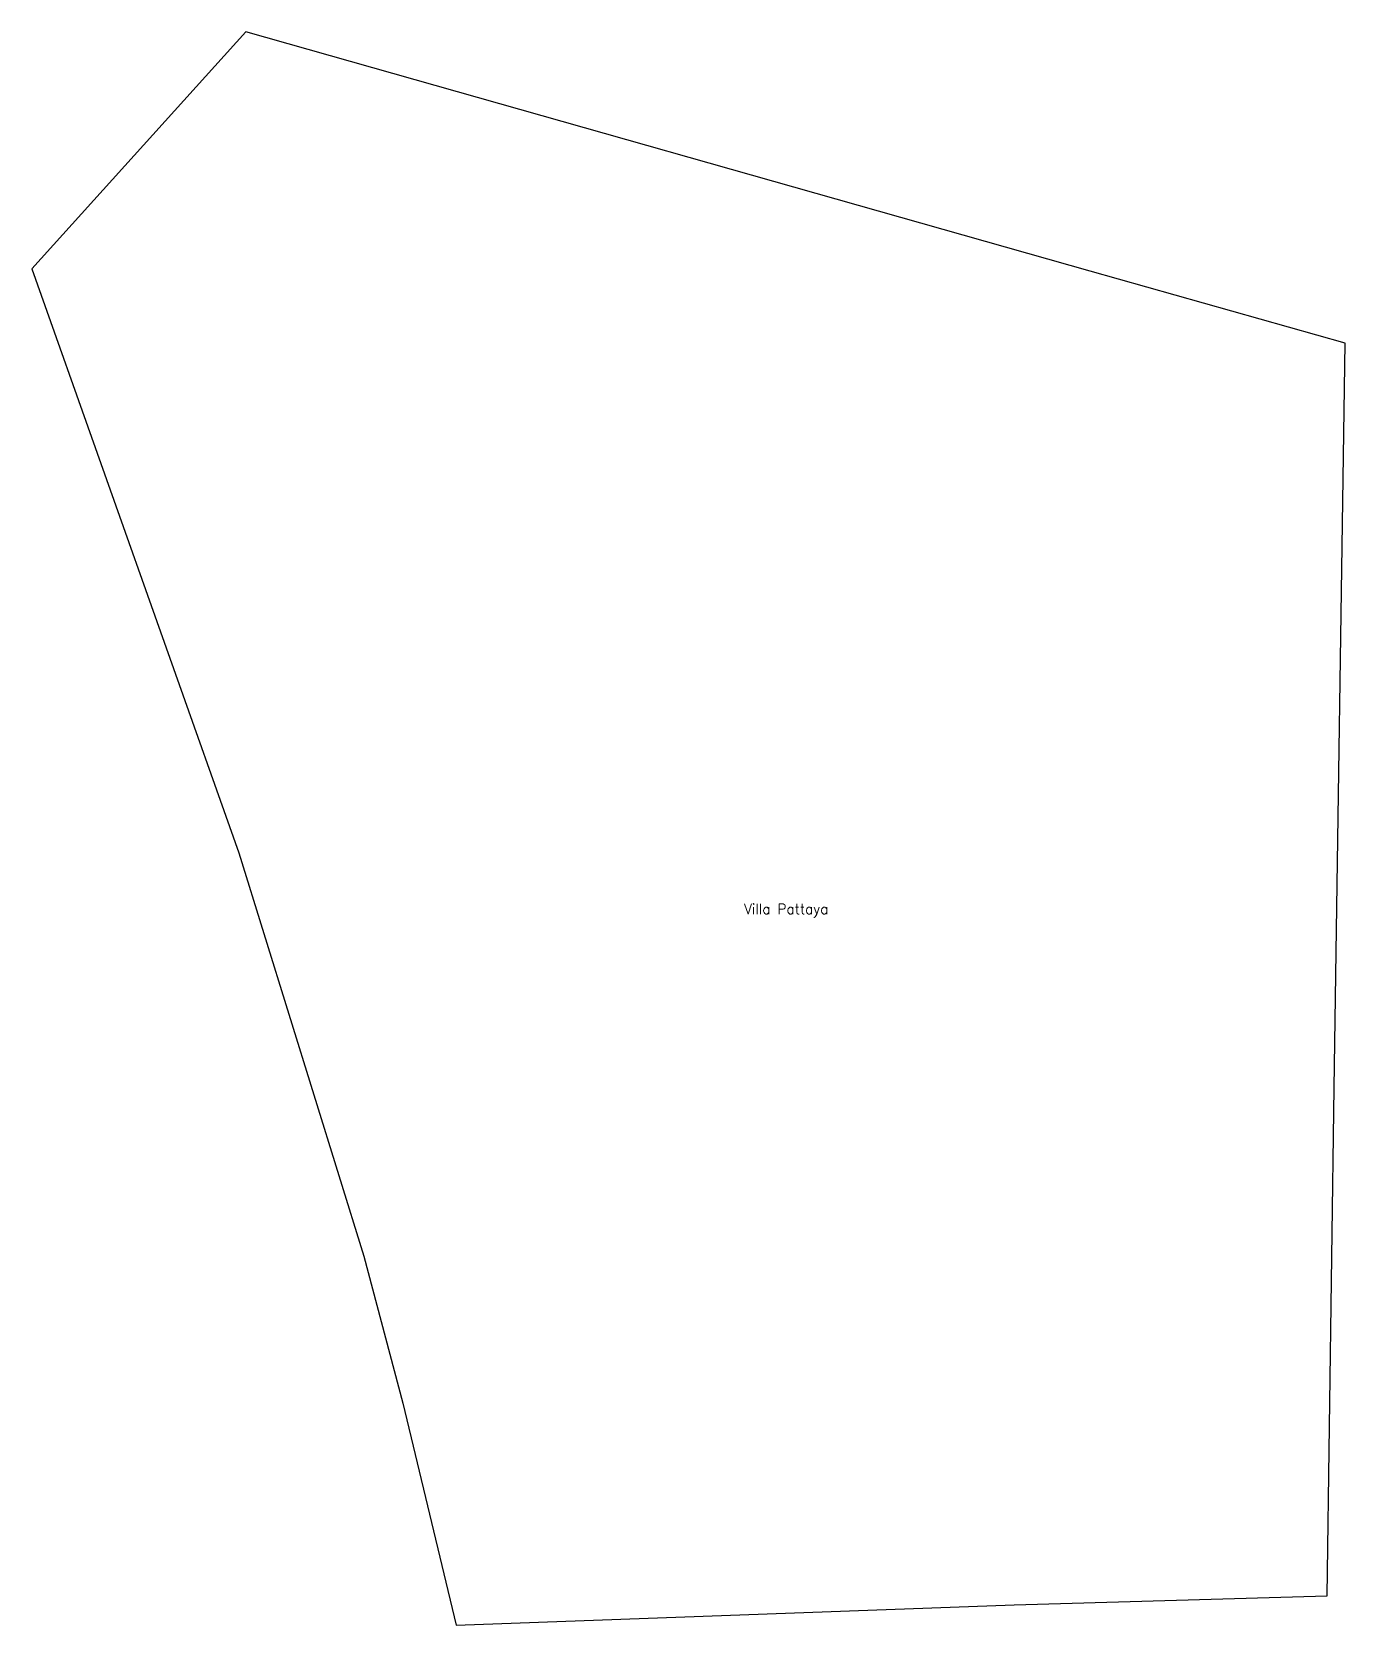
# Model space of a CAD drawing. Header units: metres. Extents: x 712384 to 712514, y 1424210 to 1424368.
import ezdxf

# ---------------------------------------------------------------- set-up
doc = ezdxf.new("R2010")
doc.units = ezdxf.units.M
doc.layers.add('158', color=7, linetype='Continuous')
doc.styles.get("Standard").update_dxf_attribs({"font": 'simplex.shx'})

msp = doc.modelspace()

# ---------------------------------------------------------------- linework, layer by layer
at = {"layer": '158', "color": 6}
msp.add_lwpolyline([(712425.95, 1424209.84), (712481.29, 1424211.86), (712512.33, 1424212.74), (712513.02, 1424263.14), (712514.1, 1424337.01), (712488.81, 1424344.12), (712405.09, 1424367.87), (712383.88, 1424344.37), (712404.4, 1424286.45), (712416.8, 1424246.42), (712420.68, 1424231.84)], close=True, dxfattribs=at)

# ---------------------------------------------------------------- texts
msp.add_text('Villa Pattaya', height=1).set_placement((712454.51, 1424280.37))

doc.saveas('drawing.dxf')
